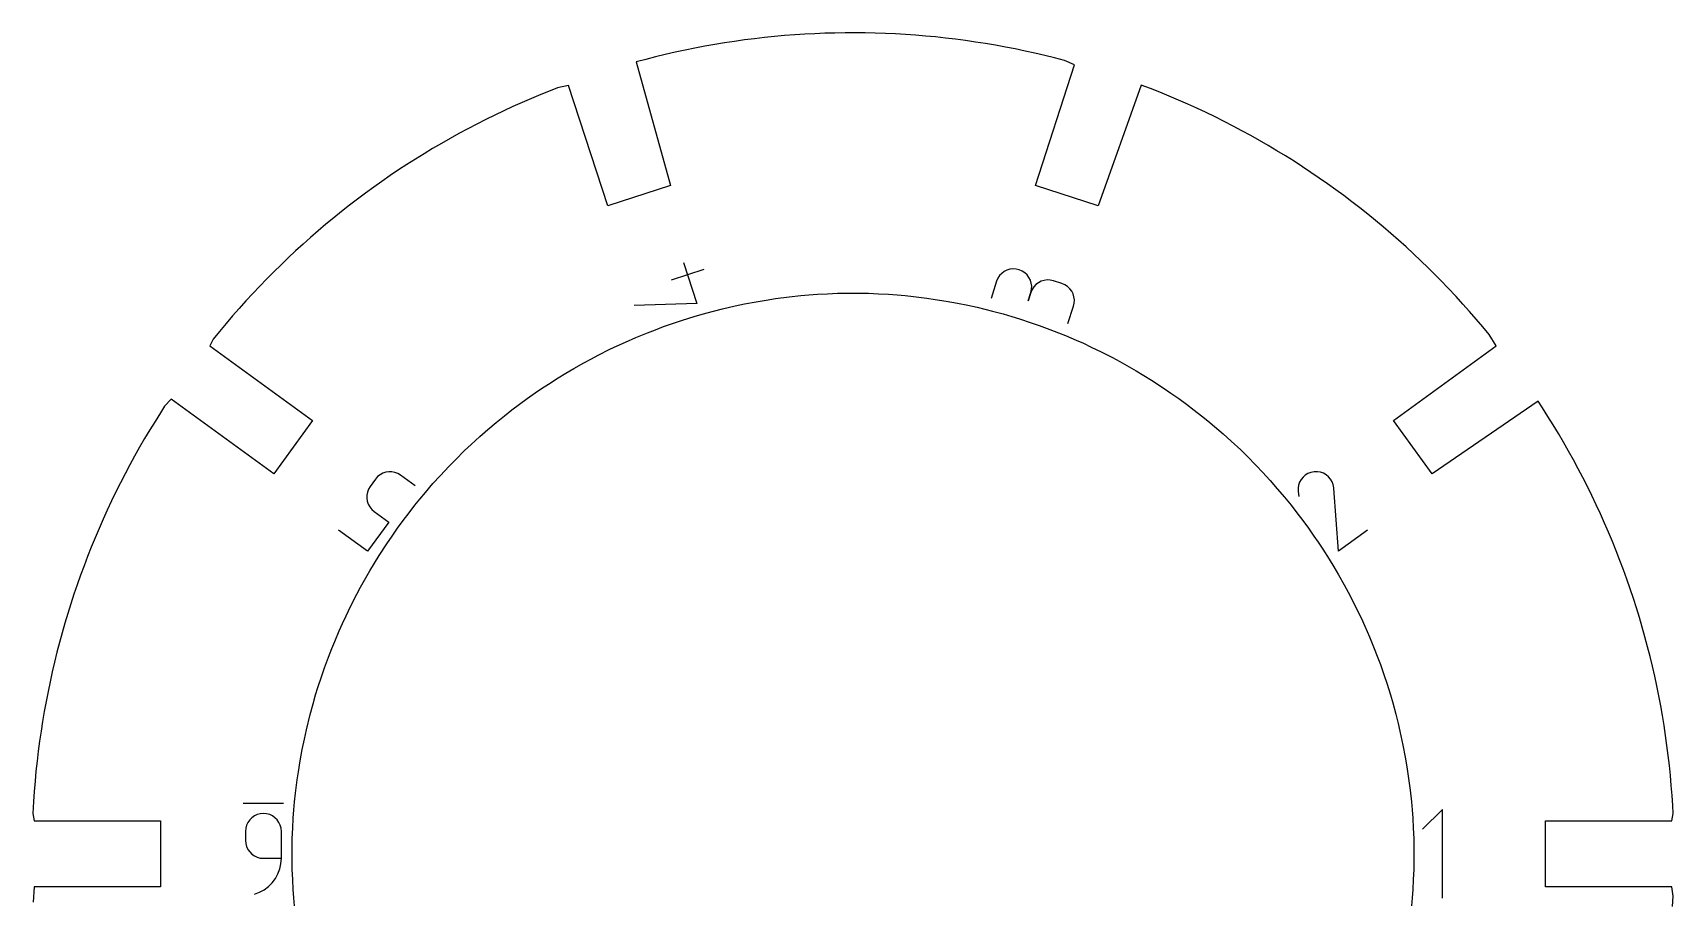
# Model space of a CAD drawing. Header units: metres. Extents: x 0 to 18, y 0 to 24.
# Drawn here: x 5.134 to 9.541, y 7.786 to 10.116 of the extents above; entities that cross this region are included whole.
import ezdxf

# ---------------------------------------------------------------- set-up
doc = ezdxf.new("R2010")
doc.units = ezdxf.units.M

msp = doc.modelspace()

# ---------------------------------------------------------------- linework, layer by layer
at = {"layer": 'annotation', "color": 1}
for p, q in [((6.936972, 9.480407), (6.849106, 9.451858)), ((6.88229, 9.499044), (6.917983, 9.389193)), ((7.751447, 9.478367), (7.744115, 9.474631)), ((7.759323, 9.480816), (7.751447, 9.478367)), ((7.767568, 9.481891), (7.759323, 9.480816)), ((7.77601, 9.481505), (7.767568, 9.481891)), ((7.784475, 9.479572), (7.77601, 9.481505)), ((7.792497, 9.476148), (7.784475, 9.479572)), ((7.784475, 9.479572), (7.784475, 9.479572)), ((7.799584, 9.471488), (7.792497, 9.476148)), ((7.723685, 9.448544), (7.708761, 9.402614)), ((7.727111, 9.456564), (7.723685, 9.448544)), ((7.731773, 9.463643), (7.727111, 9.456564)), ((7.737499, 9.469694), (7.731773, 9.463643)), ((7.744115, 9.474631), (7.737499, 9.469694)), ((7.805645, 9.465765), (7.799584, 9.471488)), ((7.810593, 9.459149), (7.805645, 9.465765)), ((7.81434, 9.451813), (7.810593, 9.459149)), ((7.816797, 9.443928), (7.81434, 9.451813)), ((7.817876, 9.435666), (7.816797, 9.443928)), ((7.817489, 9.427199), (7.817876, 9.435666)), ((7.823634, 9.433795), (7.818972, 9.426717)), ((7.82936, 9.439847), (7.823634, 9.433795)), ((7.835976, 9.444784), (7.82936, 9.439847)), ((7.843309, 9.44852), (7.835976, 9.444784)), ((7.851184, 9.450968), (7.843309, 9.44852)), ((7.85943, 9.452043), (7.851184, 9.450968)), ((7.867871, 9.451658), (7.85943, 9.452043)), ((7.876336, 9.449725), (7.867871, 9.451658)), ((7.899334, 9.442252), (7.876336, 9.449725)), ((7.876336, 9.449725), (7.876336, 9.449725)), ((7.907321, 9.43884), (7.899334, 9.442252)), ((7.914379, 9.434189), (7.907321, 9.43884)), ((7.920419, 9.428473), (7.914379, 9.434189)), ((6.917983, 9.389193), (6.749869, 9.383072)), ((7.815546, 9.418697), (7.808074, 9.395699)), ((7.808074, 9.395699), (7.815546, 9.418697)), ((7.815546, 9.418697), (7.817489, 9.427199)), ((7.818972, 9.426717), (7.815546, 9.418697)), ((7.815546, 9.418697), (7.815546, 9.418697)), ((7.92535, 9.421863), (7.920419, 9.428473)), ((7.929085, 9.41453), (7.92535, 9.421863)), ((7.931534, 9.406648), (7.929085, 9.41453)), ((7.930276, 9.381419), (7.932219, 9.389921)), ((7.932609, 9.398388), (7.931534, 9.406648)), ((7.932219, 9.389921), (7.932609, 9.398388)), ((7.915352, 9.335488), (7.930276, 9.381419)), ((7.930276, 9.381419), (7.930276, 9.381419)), ((6.054846, 8.91699), (6.040674, 8.897484)), ((6.060596, 8.923574), (6.054846, 8.91699)), ((6.067236, 8.928881), (6.060596, 8.923574)), ((6.074573, 8.93288), (6.067236, 8.928881)), ((6.082415, 8.935542), (6.074573, 8.93288)), ((6.090571, 8.936836), (6.082415, 8.935542)), ((6.098848, 8.936733), (6.090571, 8.936836)), ((6.107054, 8.935203), (6.098848, 8.936733)), ((6.114996, 8.932216), (6.107054, 8.935203)), ((6.122483, 8.927742), (6.114996, 8.932216)), ((6.161638, 8.899293), (6.122483, 8.927742)), ((6.122483, 8.927742), (6.122483, 8.927742)), ((8.537628, 8.908519), (8.534852, 8.900643)), ((8.541671, 8.915738), (8.537628, 8.908519)), ((8.546862, 8.922152), (8.541671, 8.915738)), ((8.553079, 8.927615), (8.546862, 8.922152)), ((8.560202, 8.93198), (8.553079, 8.927615)), ((8.568111, 8.9351), (8.560202, 8.93198)), ((8.576683, 8.936829), (8.568111, 8.9351)), ((8.585405, 8.936923), (8.576683, 8.936829)), ((8.576683, 8.936829), (8.576683, 8.936829)), ((8.593777, 8.935516), (8.585405, 8.936923)), ((8.601648, 8.932725), (8.593777, 8.935516)), ((8.608866, 8.928671), (8.601648, 8.932725)), ((8.615278, 8.923472), (8.608866, 8.928671)), ((8.620734, 8.917248), (8.615278, 8.923472)), ((8.625081, 8.910117), (8.620734, 8.917248)), ((8.628166, 8.9022), (8.625081, 8.910117)), ((6.031674, 8.87384), (6.031576, 8.865575)), ((6.031576, 8.865575), (6.032877, 8.857436)), ((6.033201, 8.88204), (6.031674, 8.87384)), ((6.036191, 8.889984), (6.033201, 8.88204)), ((6.040674, 8.897484), (6.036191, 8.889984)), ((6.040674, 8.897484), (6.040674, 8.897484)), ((8.534852, 8.900643), (8.533466, 8.892257)), ((8.533466, 8.892257), (8.533589, 8.883506)), ((8.533589, 8.883506), (8.535614, 8.869908)), ((8.629839, 8.893614), (8.628166, 8.9022)), ((8.629868, 8.893421), (8.629839, 8.893614)), ((8.629839, 8.893614), (8.629839, 8.893614)), ((8.629891, 8.893236), (8.629868, 8.893421)), ((8.629909, 8.893056), (8.629891, 8.893236)), ((8.629922, 8.892882), (8.629909, 8.893056)), ((8.629931, 8.89271), (8.629922, 8.892882)), ((8.629922, 8.892036), (8.629931, 8.892206)), ((8.642197, 8.722976), (8.629922, 8.892036)), ((8.629922, 8.892036), (8.629922, 8.892036)), ((8.629935, 8.892542), (8.629931, 8.89271)), ((8.629931, 8.892206), (8.629935, 8.892374)), ((8.629935, 8.892374), (8.629935, 8.892542)), ((6.032877, 8.857436), (6.035543, 8.849612)), ((6.035543, 8.849612), (6.039544, 8.842294)), ((6.039544, 8.842294), (6.044848, 8.835671)), ((6.044848, 8.835671), (6.051422, 8.829935)), ((6.051422, 8.829935), (6.090578, 8.801487)), ((6.033528, 8.722965), (5.955217, 8.779862)), ((6.090578, 8.801487), (6.033528, 8.722965)), ((8.720504, 8.77987), (8.642197, 8.722976)), ((5.808114, 8.045629), (5.699624, 8.045629)), ((8.921275, 8.029335), (8.868222, 7.976268)), ((8.921275, 7.790698), (8.921275, 8.029335)), ((5.706489, 7.978937), (5.705713, 7.970269)), ((5.708725, 7.987096), (5.706489, 7.978937)), ((5.712287, 7.99461), (5.708725, 7.987096)), ((5.717039, 8.001343), (5.712287, 7.99461)), ((5.722845, 8.007158), (5.717039, 8.001343)), ((5.729569, 8.011918), (5.722845, 8.007158)), ((5.737076, 8.015487), (5.729569, 8.011918)), ((5.74523, 8.017729), (5.737076, 8.015487)), ((5.753896, 8.018507), (5.74523, 8.017729)), ((5.762544, 8.017729), (5.753896, 8.018507)), ((5.753896, 8.018507), (5.753896, 8.018507)), ((5.770689, 8.015487), (5.762544, 8.017729)), ((5.778193, 8.011918), (5.770689, 8.015487)), ((5.784919, 8.007158), (5.778193, 8.011918)), ((5.790731, 8.001343), (5.784919, 8.007158)), ((5.79549, 7.99461), (5.790731, 8.001343)), ((5.799059, 7.987096), (5.79549, 7.99461)), ((5.801301, 7.978937), (5.799059, 7.987096)), ((5.802079, 7.970269), (5.801301, 7.978937)), ((5.705713, 7.970269), (5.705713, 7.946266)), ((5.705713, 7.946266), (5.705713, 7.946266)), ((5.705713, 7.946266), (5.706489, 7.937602)), ((5.706489, 7.937602), (5.708725, 7.929454)), ((5.802079, 7.898151), (5.802079, 7.970269)), ((5.802079, 7.970269), (5.802079, 7.970269)), ((5.708725, 7.929454), (5.712287, 7.921956)), ((5.712287, 7.921956), (5.717039, 7.915243)), ((5.717039, 7.915243), (5.722845, 7.909449)), ((5.722845, 7.909449), (5.729569, 7.904708)), ((5.729569, 7.904708), (5.737076, 7.901155)), ((5.737076, 7.901155), (5.74523, 7.898924)), ((5.74523, 7.898924), (5.753896, 7.898151)), ((5.753896, 7.898151), (5.802079, 7.898151)), ((5.801012, 7.883485), (5.802079, 7.898151)), ((5.786049, 7.843634), (5.792867, 7.856052)), ((5.792867, 7.856052), (5.797898, 7.869394)), ((5.797898, 7.869394), (5.801012, 7.883485)), ((5.729702, 7.801526), (5.743506, 7.806702)), ((5.729702, 7.801526), (5.729702, 7.801526)), ((5.743506, 7.806702), (5.756172, 7.813675)), ((5.756172, 7.813675), (5.767571, 7.822271)), ((5.767571, 7.822271), (5.777574, 7.832316)), ((5.777574, 7.832316), (5.786049, 7.843634))]:
    msp.add_line(p, q, dxfattribs=at)
at = {"layer": 'boundary', "color": 5}
for p, q in [((7.019789, 10.093151), (6.993011, 10.089088)), ((7.046599, 10.096895), (7.019789, 10.093151)), ((7.073458, 10.100299), (7.046599, 10.096895)), ((7.10035, 10.103376), (7.073458, 10.100299)), ((7.127286, 10.106137), (7.10035, 10.103376)), ((7.154256, 10.108544), (7.127286, 10.106137)), ((7.181242, 10.110637), (7.154256, 10.108544)), ((7.208262, 10.112399), (7.181242, 10.110637)), ((7.235308, 10.113821), (7.208262, 10.112399)), ((7.262357, 10.114914), (7.235308, 10.113821)), ((7.289421, 10.115665), (7.262357, 10.114914)), ((7.316485, 10.116105), (7.289421, 10.115665)), ((7.343563, 10.116195), (7.316485, 10.116105)), ((7.370638, 10.115962), (7.343563, 10.116195)), ((7.397703, 10.115387), (7.370638, 10.115962)), ((7.424762, 10.114494), (7.397703, 10.115387)), ((7.451802, 10.113262), (7.424762, 10.114494)), ((7.478831, 10.111699), (7.451802, 10.113262)), ((7.505835, 10.109796), (7.478831, 10.111699)), ((7.532826, 10.107565), (7.505835, 10.109796)), ((7.559769, 10.105018), (7.532826, 10.107565)), ((7.586691, 10.102118), (7.559769, 10.105018)), ((7.613583, 10.098903), (7.586691, 10.102118)), ((7.64042, 10.095359), (7.613583, 10.098903)), ((7.667212, 10.091476), (7.64042, 10.095359)), ((6.807332, 10.051468), (6.781087, 10.044803)), ((6.833655, 10.057819), (6.807332, 10.051468)), ((6.860047, 10.063844), (6.833655, 10.057819)), ((6.886516, 10.069545), (6.860047, 10.063844)), ((6.913051, 10.074916), (6.886516, 10.069545)), ((6.939649, 10.079973), (6.913051, 10.074916)), ((6.966302, 10.084687), (6.939649, 10.079973)), ((6.993011, 10.089088), (6.966302, 10.084687)), ((7.693952, 10.087277), (7.667212, 10.091476)), ((7.720642, 10.082737), (7.693952, 10.087277)), ((7.747282, 10.077884), (7.720642, 10.082737)), ((7.773856, 10.072688), (7.747282, 10.077884)), ((7.800361, 10.067178), (7.773856, 10.072688)), ((7.826802, 10.061345), (7.800361, 10.067178)), ((7.85316, 10.055185), (7.826802, 10.061345)), ((7.879453, 10.048695), (7.85316, 10.055185)), ((7.905648, 10.041893), (7.879453, 10.048695)), ((6.781087, 10.044803), (6.75494, 10.037796)), ((6.75494, 10.037796), (6.847698, 9.705777)), ((7.828018, 9.705772), (7.933335, 10.029906)), ((7.933335, 10.029906), (7.905648, 10.041893)), ((6.52396, 9.960582), (6.498855, 9.950441)), ((6.543843, 9.968403), (6.52396, 9.960582)), ((6.573573, 9.975045), (6.543843, 9.968403)), ((6.678885, 9.650926), (6.573573, 9.975045)), ((8.112256, 9.975827), (7.99683, 9.650922)), ((8.137167, 9.966317), (8.112256, 9.975827)), ((8.162349, 9.956345), (8.137167, 9.966317)), ((6.424318, 9.918181), (6.399748, 9.906823)), ((6.449033, 9.92924), (6.424318, 9.918181)), ((6.473877, 9.940003), (6.449033, 9.92924)), ((6.498855, 9.950441), (6.473877, 9.940003)), ((8.187401, 9.946072), (8.162349, 9.956345)), ((8.212324, 9.935506), (8.187401, 9.946072)), ((8.237114, 9.924614), (8.212324, 9.935506)), ((8.261757, 9.913426), (8.237114, 9.924614)), ((6.351021, 9.883198), (6.326887, 9.87094)), ((6.375313, 9.895156), (6.351021, 9.883198)), ((6.399748, 9.906823), (6.375313, 9.895156)), ((8.286281, 9.901943), (8.261757, 9.913426)), ((8.310644, 9.890152), (8.286281, 9.901943)), ((8.334871, 9.878068), (8.310644, 9.890152)), ((8.358954, 9.865686), (8.334871, 9.878068)), ((6.255398, 9.832401), (6.231891, 9.818964)), ((6.279073, 9.845544), (6.255398, 9.832401)), ((6.302892, 9.858388), (6.279073, 9.845544)), ((6.326887, 9.87094), (6.302892, 9.858388)), ((8.382871, 9.853009), (8.358954, 9.865686)), ((8.40664, 9.840038), (8.382871, 9.853009)), ((8.430246, 9.826774), (8.40664, 9.840038)), ((6.185378, 9.791253), (6.162372, 9.776964)), ((6.208545, 9.805249), (6.185378, 9.791253)), ((6.231891, 9.818964), (6.208545, 9.805249)), ((8.453682, 9.81322), (8.430246, 9.826774)), ((8.476957, 9.799383), (8.453682, 9.81322)), ((8.500053, 9.785265), (8.476957, 9.799383)), ((8.522981, 9.770858), (8.500053, 9.785265)), ((6.116905, 9.747559), (6.094456, 9.732432)), ((6.13955, 9.762406), (6.116905, 9.747559)), ((6.162372, 9.776964), (6.13955, 9.762406)), ((8.545727, 9.756182), (8.522981, 9.770858)), ((8.568282, 9.74122), (8.545727, 9.756182)), ((8.590668, 9.725979), (8.568282, 9.74122)), ((6.050098, 9.701374), (6.02822, 9.685441)), ((6.072186, 9.717044), (6.050098, 9.701374)), ((6.094456, 9.732432), (6.072186, 9.717044)), ((6.847698, 9.705777), (6.678885, 9.650926)), ((7.99683, 9.650922), (7.828018, 9.705772)), ((8.612859, 9.710472), (8.590668, 9.725979)), ((8.634853, 9.694687), (8.612859, 9.710472)), ((5.985036, 9.652761), (5.963749, 9.636025)), ((6.006523, 9.669231), (5.985036, 9.652761)), ((6.02822, 9.685441), (6.006523, 9.669231)), ((8.656659, 9.678643), (8.634853, 9.694687)), ((8.678259, 9.662323), (8.656659, 9.678643)), ((8.699661, 9.645737), (8.678259, 9.662323)), ((5.942682, 9.619039), (5.921805, 9.601782)), ((5.963749, 9.636025), (5.942682, 9.619039)), ((8.720864, 9.628894), (8.699661, 9.645737)), ((8.741853, 9.611799), (8.720864, 9.628894)), ((8.762626, 9.594432), (8.741853, 9.611799)), ((5.880725, 9.566518), (5.860497, 9.548518)), ((5.90115, 9.584286), (5.880725, 9.566518)), ((5.921805, 9.601782), (5.90115, 9.584286)), ((8.783191, 9.576832), (8.762626, 9.594432)), ((8.803541, 9.558959), (8.783191, 9.576832)), ((5.840498, 9.530271), (5.820727, 9.511765)), ((5.860497, 9.548518), (5.840498, 9.530271)), ((8.823656, 9.540855), (8.803541, 9.558959)), ((8.843561, 9.522504), (8.823656, 9.540855)), ((8.863237, 9.503896), (8.843561, 9.522504)), ((5.801186, 9.493025), (5.781886, 9.474056)), ((5.820727, 9.511765), (5.801186, 9.493025)), ((8.882684, 9.485056), (8.863237, 9.503896)), ((8.901898, 9.465987), (8.882684, 9.485056)), ((5.743912, 9.435333), (5.725351, 9.415703)), ((5.762803, 9.454843), (5.743912, 9.435333)), ((5.781886, 9.474056), (5.762803, 9.454843)), ((8.916908, 9.450783), (8.901898, 9.465987)), ((8.935778, 9.431208), (8.916908, 9.450783)), ((8.958112, 9.40736), (8.935778, 9.431208)), ((5.707018, 9.39583), (5.6889, 9.375699)), ((5.725351, 9.415703), (5.707018, 9.39583)), ((8.97636, 9.387374), (8.958112, 9.40736)), ((8.99436, 9.367149), (8.97636, 9.387374)), ((5.671037, 9.355347), (5.653426, 9.334788)), ((5.6889, 9.375699), (5.671037, 9.355347)), ((9.012128, 9.346707), (8.99436, 9.367149)), ((9.029624, 9.326055), (9.012128, 9.346707)), ((5.636071, 9.314011), (5.618966, 9.29302)), ((5.653426, 9.334788), (5.636071, 9.314011)), ((9.046881, 9.305187), (9.029624, 9.326055)), ((9.065633, 9.275019), (9.046881, 9.305187)), ((5.618966, 9.29302), (5.610075, 9.275026)), ((5.610075, 9.275026), (5.886116, 9.07447)), ((8.789598, 9.074468), (9.065633, 9.275019)), ((5.505757, 9.131415), (5.488543, 9.113126)), ((5.781784, 8.93087), (5.505757, 9.131415)), ((9.178601, 9.126105), (8.89393, 8.930867)), ((9.190248, 9.108323), (9.178601, 9.126105)), ((5.476998, 9.095141), (5.462607, 9.072211)), ((5.488543, 9.113126), (5.476998, 9.095141)), ((9.204804, 9.085497), (9.190248, 9.108323)), ((9.219095, 9.062494), (9.204804, 9.085497)), ((5.448478, 9.049115), (5.434641, 9.02584)), ((5.462607, 9.072211), (5.448478, 9.049115)), ((5.886116, 9.07447), (5.781784, 8.93087)), ((8.89393, 8.930867), (8.789598, 9.074468)), ((9.233089, 9.039328), (9.219095, 9.062494)), ((9.246806, 9.015981), (9.233089, 9.039328)), ((5.421094, 9.002404), (5.40783, 8.978798)), ((5.434641, 9.02584), (5.421094, 9.002404)), ((9.260243, 8.992471), (9.246806, 9.015981)), ((9.273372, 8.968799), (9.260243, 8.992471)), ((5.394864, 8.955029), (5.382187, 8.931112)), ((5.40783, 8.978798), (5.394864, 8.955029)), ((9.286231, 8.944964), (9.273372, 8.968799)), ((5.369804, 8.907031), (5.357719, 8.882802)), ((5.382187, 8.931112), (5.369804, 8.907031)), ((9.298782, 8.920982), (9.286231, 8.944964)), ((9.311038, 8.896838), (9.298782, 8.920982)), ((5.345925, 8.858439), (5.334442, 8.833915)), ((5.357719, 8.882802), (5.345925, 8.858439)), ((9.323, 8.872547), (9.311038, 8.896838)), ((9.334665, 8.848124), (9.323, 8.872547)), ((5.334442, 8.833915), (5.323256, 8.809272)), ((9.346023, 8.823541), (9.334665, 8.848124)), ((9.357082, 8.798836), (9.346023, 8.823541)), ((5.312368, 8.784482), (5.301789, 8.759559)), ((5.323256, 8.809272), (5.312368, 8.784482)), ((9.367832, 8.77399), (9.357082, 8.798836)), ((9.378283, 8.749018), (9.367832, 8.77399)), ((5.291516, 8.734507), (5.281555, 8.709326)), ((5.301789, 8.759559), (5.291516, 8.734507)), ((9.388424, 8.723911), (9.378283, 8.749018)), ((5.271906, 8.684037), (5.262554, 8.658624)), ((5.281555, 8.709326), (5.271906, 8.684037)), ((9.398267, 8.698678), (9.388424, 8.723911)), ((9.407784, 8.67334), (9.398267, 8.698678)), ((5.262554, 8.658624), (5.253524, 8.633105)), ((9.416993, 8.647878), (9.407784, 8.67334)), ((9.425899, 8.622314), (9.416993, 8.647878)), ((5.24481, 8.607476), (5.236405, 8.581731)), ((5.253524, 8.633105), (5.24481, 8.607476)), ((9.434484, 8.59664), (9.425899, 8.622314)), ((9.44274, 8.570853), (9.434484, 8.59664)), ((5.228329, 8.555902), (5.220558, 8.529959)), ((5.236405, 8.581731), (5.228329, 8.555902)), ((9.450697, 8.544978), (9.44274, 8.570853)), ((5.220558, 8.529959), (5.213106, 8.503928)), ((9.458331, 8.518998), (9.450697, 8.544978)), ((9.465638, 8.492932), (9.458331, 8.518998)), ((5.205979, 8.477806), (5.199177, 8.451613)), ((5.213106, 8.503928), (5.205979, 8.477806)), ((9.472631, 8.466769), (9.465638, 8.492932)), ((9.479308, 8.440541), (9.472631, 8.466769)), ((5.192688, 8.425318), (5.186528, 8.39896)), ((5.199177, 8.451613), (5.192688, 8.425318)), ((9.485661, 8.414214), (9.479308, 8.440541)), ((5.186528, 8.39896), (5.180691, 8.372519)), ((9.491686, 8.387825), (9.485661, 8.414214)), ((9.497387, 8.361357), (9.491686, 8.387825)), ((5.175169, 8.346014), (5.169988, 8.319442)), ((5.180691, 8.372519), (5.175169, 8.346014)), ((9.502757, 8.33482), (9.497387, 8.361357)), ((9.507815, 8.30822), (9.502757, 8.33482)), ((5.165123, 8.292813), (5.160595, 8.26611)), ((5.169988, 8.319442), (5.165123, 8.292813)), ((9.512528, 8.28157), (9.507815, 8.30822)), ((5.160595, 8.26611), (5.156382, 8.239371)), ((9.51693, 8.254843), (9.512528, 8.28157)), ((9.520991, 8.228084), (9.51693, 8.254843)), ((5.152511, 8.21258), (5.148954, 8.18574)), ((5.156382, 8.239371), (5.152511, 8.21258)), ((9.524736, 8.201272), (9.520991, 8.228084)), ((9.528141, 8.174411), (9.524736, 8.201272)), ((5.145738, 8.158851), (5.142851, 8.13194)), ((5.148954, 8.18574), (5.145738, 8.158851)), ((9.531218, 8.147508), (9.528141, 8.174411)), ((5.142851, 8.13194), (5.140291, 8.104983)), ((9.533981, 8.120583), (9.531218, 8.147508)), ((9.536388, 8.093615), (9.533981, 8.120583)), ((5.138075, 8.077995), (5.136173, 8.050989)), ((5.140291, 8.104983), (5.138075, 8.077995)), ((9.538479, 8.066614), (9.536388, 8.093615)), ((9.540241, 8.039642), (9.538479, 8.066614)), ((5.136173, 8.050989), (5.134311, 8.01849)), ((9.541404, 8.01849), (9.540241, 8.039642)), ((5.134311, 8.01849), (5.13774, 7.998766)), ((5.13774, 7.998766), (5.477643, 7.998766)), ((5.477643, 7.998766), (5.477643, 7.821266)), ((9.198068, 7.821266), (9.198068, 7.998766)), ((9.198068, 7.998766), (9.537975, 7.998766)), ((9.537975, 7.998766), (9.541404, 8.01849)), ((5.137734, 7.821266), (5.135471, 7.780421)), ((5.477643, 7.821266), (5.137734, 7.821266)), ((9.537978, 7.821266), (9.198068, 7.821266)), ((9.541104, 7.796067), (9.537978, 7.821266)), ((9.539541, 7.769029), (9.541104, 7.796067))]:
    msp.add_line(p, q, dxfattribs=at)
at = {"layer": 'hole', "color": 5}
for p, q in [((7.020964, 9.382182), (7.046174, 9.387595)), ((7.046174, 9.387595), (7.077958, 9.393519)), ((7.077958, 9.393519), (7.104147, 9.397947)), ((7.104147, 9.397947), (7.129514, 9.401964)), ((7.129514, 9.401964), (7.166392, 9.406779)), ((7.166392, 9.406779), (7.198111, 9.410158)), ((7.198111, 9.410158), (7.219456, 9.4121)), ((7.219456, 9.4121), (7.242357, 9.413737)), ((7.242357, 9.413737), (7.268986, 9.41525)), ((7.268986, 9.41525), (7.296195, 9.416459)), ((7.296195, 9.416459), (7.320307, 9.416887)), ((7.320307, 9.416887), (7.355424, 9.416887)), ((7.355424, 9.416887), (7.379536, 9.416458)), ((7.379536, 9.416458), (7.40675, 9.415248)), ((7.40675, 9.415248), (7.433369, 9.413735)), ((7.433369, 9.413735), (7.456283, 9.412097)), ((7.456283, 9.412097), (7.477598, 9.410158)), ((7.477598, 9.410158), (7.500558, 9.407809)), ((7.500558, 9.407809), (7.536404, 9.40324)), ((7.536404, 9.40324), (7.558439, 9.40002)), ((7.558439, 9.40002), (7.587887, 9.395362)), ((7.587887, 9.395362), (7.618632, 9.389629)), ((7.618632, 9.389629), (7.646021, 9.384056)), ((6.858239, 9.336905), (6.879493, 9.344067)), ((6.879493, 9.344067), (6.91083, 9.353676)), ((6.91083, 9.353676), (6.932382, 9.359988)), ((6.932382, 9.359988), (6.962774, 9.368487)), ((6.962774, 9.368487), (6.987421, 9.37449)), ((6.987421, 9.37449), (7.020964, 9.382182)), ((7.646021, 9.384056), (7.671227, 9.378644)), ((7.671227, 9.378644), (7.712803, 9.368521)), ((7.712803, 9.368521), (7.740861, 9.360671)), ((7.740861, 9.360671), (7.764899, 9.35367)), ((7.764899, 9.35367), (7.785239, 9.347436)), ((7.785239, 9.347436), (7.816663, 9.337176)), ((6.754482, 9.297508), (6.786089, 9.310308)), ((6.786089, 9.310308), (6.80689, 9.318439)), ((6.80689, 9.318439), (6.82909, 9.326817)), ((6.82909, 9.326817), (6.858239, 9.336905)), ((7.816663, 9.337176), (7.837908, 9.330019)), ((7.837908, 9.330019), (7.866341, 9.319367)), ((7.866341, 9.319367), (7.889641, 9.310299)), ((7.889641, 9.310299), (7.908749, 9.302562)), ((7.908749, 9.302562), (7.937549, 9.29037)), ((6.653371, 9.250057), (6.685, 9.26579)), ((6.685, 9.26579), (6.704038, 9.274909)), ((6.704038, 9.274909), (6.726212, 9.285147)), ((6.726212, 9.285147), (6.754482, 9.297508)), ((7.937549, 9.29037), (7.956853, 9.281836)), ((7.956853, 9.281836), (7.977808, 9.271958)), ((7.977808, 9.271958), (8.004589, 9.259139)), ((8.004589, 9.259139), (8.035194, 9.243477)), ((6.566496, 9.201807), (6.587801, 9.214418)), ((6.587801, 9.214418), (6.614948, 9.229544)), ((6.614948, 9.229544), (6.635021, 9.240581)), ((6.635021, 9.240581), (6.653371, 9.250057)), ((8.035194, 9.243477), (8.054766, 9.232894)), ((8.054766, 9.232894), (8.073204, 9.222614)), ((8.073204, 9.222614), (8.09857, 9.208105)), ((6.500705, 9.160137), (6.519356, 9.172219)), ((6.519356, 9.172219), (6.546131, 9.189373)), ((6.546131, 9.189373), (6.566496, 9.201807)), ((8.09857, 9.208105), (8.119263, 9.195667)), ((8.119263, 9.195667), (8.139982, 9.182705)), ((8.139982, 9.182705), (8.17127, 9.16266)), ((6.44196, 9.118466), (6.462791, 9.133713)), ((6.462791, 9.133713), (6.483843, 9.148369)), ((6.483843, 9.148369), (6.500705, 9.160137)), ((8.17127, 9.16266), (8.191874, 9.148363)), ((8.191874, 9.148363), (8.21294, 9.133696)), ((8.21294, 9.133696), (8.233748, 9.118466)), ((6.37945, 9.069504), (6.401217, 9.086965)), ((6.401217, 9.086965), (6.421121, 9.102698)), ((6.421121, 9.102698), (6.44196, 9.118466)), ((8.233748, 9.118466), (8.25461, 9.102681)), ((8.25461, 9.102681), (8.274507, 9.086953)), ((8.274507, 9.086953), (8.290759, 9.074007)), ((6.334927, 9.031218), (6.35661, 9.049985)), ((6.35661, 9.049985), (6.37945, 9.069504)), ((8.290759, 9.074007), (8.309118, 9.05851)), ((8.309118, 9.05851), (8.332527, 9.038515)), ((8.332527, 9.038515), (8.353701, 9.019264)), ((6.269598, 8.968887), (6.294156, 8.993456)), ((6.294156, 8.993456), (6.312131, 9.010136)), ((6.312131, 9.010136), (6.334927, 9.031218)), ((8.353701, 9.019264), (8.379621, 8.995314)), ((8.379621, 8.995314), (8.39671, 8.978287)), ((6.22862, 8.925878), (6.252559, 8.951785)), ((6.252559, 8.951785), (6.269598, 8.968887)), ((8.39671, 8.978287), (8.421291, 8.953716)), ((8.421291, 8.953716), (8.437961, 8.935754)), ((6.189371, 8.881294), (6.209434, 8.904783)), ((6.209434, 8.904783), (6.22862, 8.925878)), ((8.437961, 8.935754), (8.458998, 8.913007)), ((8.458998, 8.913007), (8.477812, 8.891273)), ((6.160926, 8.84668), (6.173877, 8.86294)), ((6.173877, 8.86294), (6.189371, 8.881294)), ((8.477812, 8.891273), (8.497322, 8.868445)), ((8.497322, 8.868445), (8.51479, 8.846672)), ((6.129429, 8.805945), (6.145191, 8.826775)), ((6.145191, 8.826775), (6.160926, 8.84668)), ((8.51479, 8.846672), (8.530518, 8.826775)), ((8.530518, 8.826775), (8.546302, 8.805915)), ((6.099523, 8.76406), (6.114175, 8.785104)), ((6.114175, 8.785104), (6.129429, 8.805945)), ((8.546302, 8.805915), (8.561534, 8.785104)), ((8.561534, 8.785104), (8.576199, 8.76404)), ((6.065166, 8.712148), (6.085211, 8.743434)), ((6.085211, 8.743434), (6.099523, 8.76406)), ((8.576199, 8.76404), (8.587972, 8.74717)), ((8.587972, 8.74717), (8.600044, 8.728535)), ((8.600044, 8.728535), (8.617196, 8.701764)), ((6.039777, 8.670755), (6.052219, 8.691453)), ((6.052219, 8.691453), (6.065166, 8.712148)), ((8.617196, 8.701764), (8.629642, 8.68138)), ((6.014965, 8.626912), (6.025265, 8.645385)), ((6.025265, 8.645385), (6.039777, 8.670755)), ((8.629642, 8.68138), (8.642242, 8.660094)), ((8.642242, 8.660094), (8.657374, 8.632937)), ((5.988732, 8.576753), (6.004418, 8.607407)), ((6.004418, 8.607407), (6.014965, 8.626912)), ((8.657374, 8.632937), (8.668411, 8.612866)), ((8.668411, 8.612866), (8.677886, 8.594518)), ((8.677886, 8.594518), (8.69362, 8.562889)), ((5.966044, 8.52904), (5.975926, 8.550001)), ((5.975926, 8.550001), (5.988732, 8.576753)), ((8.69362, 8.562889), (8.702733, 8.543864)), ((5.945311, 8.480924), (5.957509, 8.509734)), ((5.957509, 8.509734), (5.966044, 8.52904)), ((8.702733, 8.543864), (8.712983, 8.521666)), ((8.712983, 8.521666), (8.725337, 8.493413)), ((5.928516, 8.438545), (5.937572, 8.461809)), ((5.937572, 8.461809), (5.945311, 8.480924)), ((8.725337, 8.493413), (8.738138, 8.461806)), ((8.738138, 8.461806), (8.74627, 8.441003)), ((5.917849, 8.410072), (5.928516, 8.438545)), ((8.74627, 8.441003), (8.754653, 8.418793)), ((8.754653, 8.418793), (8.764739, 8.389652)), ((5.900435, 8.357415), (5.910682, 8.3888)), ((5.910682, 8.3888), (5.917849, 8.410072)), ((8.764739, 8.389652), (8.771899, 8.368402)), ((5.887211, 8.313076), (5.894201, 8.33707)), ((5.894201, 8.33707), (5.900435, 8.357415)), ((8.771899, 8.368402), (8.78151, 8.337065)), ((8.78151, 8.337065), (8.787822, 8.315512)), ((5.879289, 8.284726), (5.887211, 8.313076)), ((8.787822, 8.315512), (8.796323, 8.285118)), ((5.86381, 8.218168), (5.869226, 8.243392)), ((5.869226, 8.243392), (5.879289, 8.284726)), ((8.796323, 8.285118), (8.802325, 8.260474)), ((8.802325, 8.260474), (8.810018, 8.226931)), ((5.858244, 8.190813), (5.86381, 8.218168)), ((8.810018, 8.226931), (8.815431, 8.201721)), ((8.815431, 8.201721), (8.821355, 8.169938)), ((5.847849, 8.130607), (5.852507, 8.160051)), ((5.852507, 8.160051), (5.858244, 8.190813)), ((8.821355, 8.169938), (8.825784, 8.14375)), ((5.844632, 8.108592), (5.847849, 8.130607)), ((8.825784, 8.14375), (8.829801, 8.118381)), ((8.829801, 8.118381), (8.834618, 8.0815)), ((5.837738, 8.050036), (5.840063, 8.072758)), ((5.840063, 8.072758), (5.844632, 8.108592)), ((8.834618, 8.0815), (8.837993, 8.049815)), ((5.834135, 8.005589), (5.835763, 8.028342)), ((5.835763, 8.028342), (5.837738, 8.050036)), ((8.837993, 8.049815), (8.83994, 8.028427)), ((8.83994, 8.028427), (8.841576, 8.005545)), ((5.831409, 7.9517), (5.832616, 7.978853)), ((5.832616, 7.978853), (5.834135, 8.005589)), ((8.841576, 8.005545), (8.84309, 7.978901)), ((8.84309, 7.978901), (8.8443, 7.9517)), ((5.830982, 7.927626), (5.831409, 7.9517)), ((8.8443, 7.9517), (8.844728, 7.927597)), ((5.830982, 7.892433), (5.830982, 7.927626)), ((5.831407, 7.86836), (5.830982, 7.892433)), ((8.844729, 7.892463), (8.844301, 7.86836)), ((8.844728, 7.927597), (8.844729, 7.892463)), ((5.832613, 7.841211), (5.831407, 7.86836)), ((8.844301, 7.86836), (8.843092, 7.841162)), ((5.834133, 7.814465), (5.832613, 7.841211)), ((5.835759, 7.79173), (5.834133, 7.814465)), ((8.841578, 7.81451), (8.839944, 7.791645)), ((8.843092, 7.841162), (8.841578, 7.81451)), ((5.837738, 7.769988), (5.835759, 7.79173)), ((8.839944, 7.791645), (8.837993, 7.770208))]:
    msp.add_line(p, q, dxfattribs=at)

doc.saveas('drawing.dxf')
